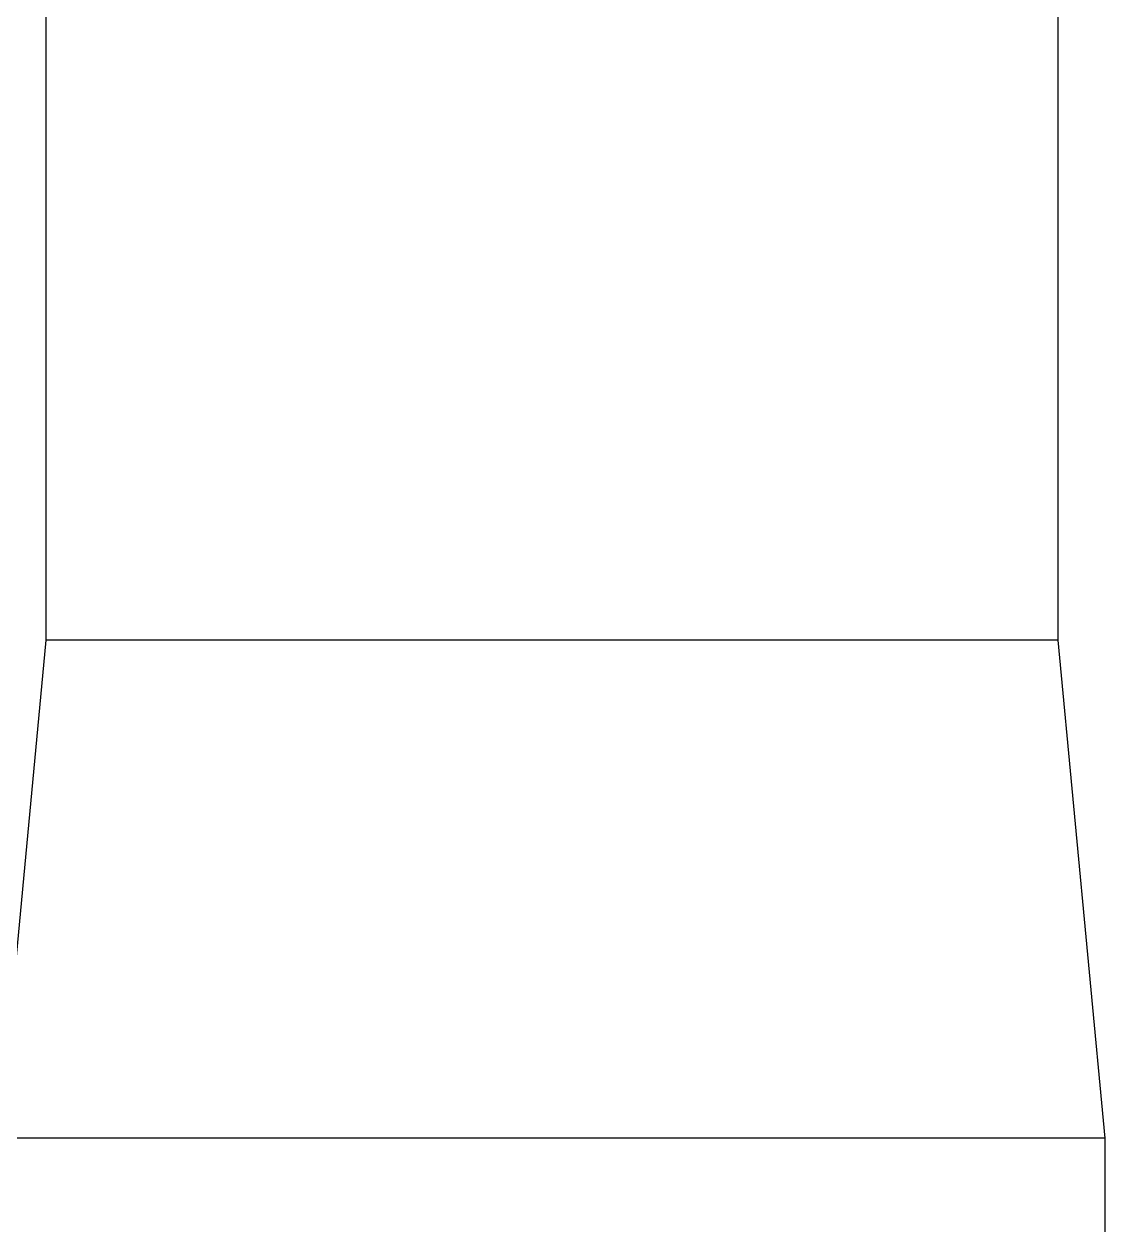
# Model space of a CAD drawing. Header units: millimetres. Extents: x 3766 to 4318, y 26587 to 26937.
# Drawn here: x 4187.85 to 4206.22, y 26755.32 to 26775.85 of the extents above; entities that cross this region are included whole.
import ezdxf

# ---------------------------------------------------------------- set-up
doc = ezdxf.new("R2010")
doc.units = ezdxf.units.MM

msp = doc.modelspace()

# ---------------------------------------------------------------- linework, layer by layer
for points in [[(4188.217, 26776.377), (4188.217, 26776.377), (4188.217, 26765.379), (4188.217, 26765.379)], [(4205.422, 26776.377), (4205.422, 26776.377), (4205.422, 26765.379), (4205.422, 26765.379)], [(4188.217, 26765.379), (4188.217, 26765.379), (4187.417, 26756.916), (4187.417, 26756.916)], [(4205.422, 26765.379), (4205.422, 26765.379), (4188.217, 26765.379), (4188.217, 26765.379)], [(4188.217, 26765.379), (4188.217, 26765.379), (4188.217, 26765.379), (4188.217, 26765.379)], [(4205.422, 26765.379), (4205.422, 26765.379), (4205.422, 26765.379), (4205.422, 26765.379)], [(4205.422, 26765.379), (4205.422, 26765.379), (4206.222, 26756.916), (4206.222, 26756.916)], [(4206.222, 26756.916), (4206.222, 26756.916), (4187.417, 26756.916), (4187.417, 26756.916)], [(4206.222, 26756.916), (4206.222, 26756.916), (4206.222, 26756.916), (4206.222, 26756.916)], [(4206.222, 26756.916), (4206.222, 26756.916), (4206.222, 26756.916), (4206.222, 26756.916)], [(4206.222, 26756.916), (4206.222, 26756.916), (4206.222, 26755.323), (4206.222, 26755.323)]]:
    msp.add_open_spline(points, degree=3)

doc.saveas('drawing.dxf')
